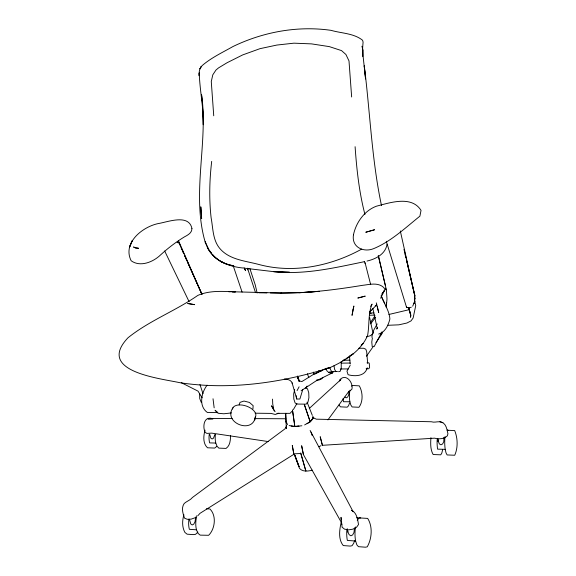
<?xml version="1.0" encoding="UTF-8"?>
<svg xmlns="http://www.w3.org/2000/svg" width="576" height="576" viewBox="0 0 576 576"><rect width="100%" height="100%" fill="white"/><g stroke="black" fill="none" stroke-linecap="round" stroke-linejoin="round"><path stroke-width="0.86" d="M322.409 445.313L320.22 436.86L322.409 445.313L434.57 438.163C438.862 439.394 443.988 439.034 447.358 435.845L447.934 433.764C446.926 429.595 446.27 423.324 441.209 422.107C438.005 421.034 434.686 422.906 431.359 421.754L316.267 419.17L313.445 417.78L313.726 418.183L312.912 416.794L312.862 418.205L310.169 421.74L307.094 423.706M312.862 418.205L312.912 416.794M230.58 435.442C230.465 439.97 230.184 445.608 226.066 448.409L218.844 448.128L217.066 446.314L215.784 443.059A11.318 5.112 -88 0 1 215.41 434.426M386.208 306.31L386.374 302.918M252.929 408.874L253.152 405.684L249.451 402.43L243.994 401.054L240.026 402.358L239.134 404.906M406.447 259.762L414.662 294.588L414.749 301.313L412.69 306.194M195.732 517.018L194.998 521.863L193.766 524.138L192.226 524.974L190.735 523.93L189.454 519.278M430.913 437.63C430.582 443.254 430.222 449.503 433.152 454.529L440.741 454.824L441.821 453.053L442.649 449.698M211.694 161.388C209.484 180.101 209.002 199.087 211.126 217.836C213.055 228.01 212.652 239.594 219.478 248.09C228.974 259.754 245.174 260.82 258.667 264.427C293.299 273.816 330.804 266.148 361.728 249.084M386.23 307.375L387.007 298.966L386.381 289.829L378.245 255.629M371.866 337.32L372.514 333.245M372.42 337.882L371.765 342.029L372.226 346.666M373.205 332.899L373.601 330.408L377.172 323.935M414.662 294.588L414.785 299.232L414.979 298.123M232.985 407.678C222.559 422.582 252.518 434.556 255.276 417.19A12.19 6.674 19.1 0 0 246.521 406.13A12.19 6.674 19.1 0 0 232.481 409.082M254.794 419.99L255.334 416.938M362.765 56.635L363.226 50.558L361.894 46.253M410.882 315.641L410.522 317.275L410.573 314.654L408.679 307.858M294.689 389.606L293.666 393.977L293.832 399.082L295.114 402.941L297.014 404.064L306.202 404.143L307.944 402.127L308.916 397.764L308.75 392.71L307.512 388.85L305.669 387.662M214.949 434.412L213.458 438.221L212.126 438.984L210.838 438.156L209.707 434.29M183.917 514.75C182.21 520.488 181.93 527.054 184.918 532.426L187.114 534.182L193.104 534.614L195.545 534.341L197.878 532.094M205.034 430.15C203.429 435.838 202.716 443.455 207.526 447.79L214.733 448.07L216.655 446.501M387.058 244.26C385.524 254.066 375.79 259.078 367.027 261.05M354.514 540.734L353.722 543.247L352.03 545.724L350.222 546.084L343.26 545.573C338.033 539.258 339.48 529.582 341.244 522.137M325.786 369.446L325.951 368.935M302.76 389.614L299.887 399.031L296.762 399.031L292.111 382.939L292.464 383.587C291.247 380.059 287.856 379.094 284.285 379.044M349.56 403.034L348.516 405.814L347.184 407.174L340.373 406.836L339.07 404.935M380.621 298.238L384.898 289.562L383.724 287.474C377.798 282.038 369.396 284.587 362.311 285.365C335.448 289.735 308.311 293.27 281.052 293.033L300.773 292.586L319.226 291.355L298.894 292.802M369.965 312.149L371.059 310.046M375.984 342.634L382.601 332.719M374.119 346.63L381.967 331.855M297.05 390.629L299.102 386.813M207.094 385.186C201.276 392.724 198.454 406.145 207.367 412.481L217.829 412.61L214.992 410.242M377.568 327.593L376.74 329.076L377.172 328.212L372.845 308.534M367.258 367.783C365.134 376.38 354.924 376.661 348.077 374.695L346.954 371.146L350.179 365.35M293.386 409.565L296.921 403.495M305.755 388.31L307.087 386.035M301.111 390.787L315.871 381.017L332.323 372.917L333.23 371.462M370.67 322.236L375.07 315.734M370.606 306.374L372.053 304.106C367.934 313.985 369.576 325.21 367.56 335.592C360.655 351.518 344.57 361.066 329.386 367.884C281.419 382.874 230.162 390.226 180.13 382.752C160.157 378.324 95.767 371.736 128.002 337.774C149.335 320.63 175.392 310.99 197.798 295.416C209.592 290.232 222.905 291.326 235.447 291.902L232.07 291.816M366.415 356.242L373.471 346.212M332.323 372.917L333.346 371.47L328.363 372.24L330.559 373.226L332.323 372.917L328.363 372.24M322.834 377.352L321.797 378.778L319.298 379.944L316.634 379.951M327.902 419.911L349.049 391.133M370.634 323.82L375.509 317.383M198.079 515.491L199.958 513.36L293.897 454.284L292.298 445.601L293.897 454.284M339.566 380.995L340.92 379.512L309.298 408.427M310.183 421.74L304.315 404.46L310.169 421.74L312.178 419.551L310.169 421.74L304.632 424.93M291.845 411.422L290.081 413.345L276.97 413.352M369.864 311.688L376.747 304.891M361.123 345.334L363.067 343.548L361.757 344.714M350.158 390.722L351.95 389.095C353.39 382.284 345.715 372.917 339.667 379.922M411.314 307.181L409.702 307.757M318.996 446.774L321.005 445.644M346.759 358.121L353.167 353.887L350.856 355.219M314.95 374.062L321.962 370.454M321.624 370.771L319.651 371.354A5.018 1.807 89.2 0 1 318.744 370.591M342.677 360.684L345.398 358.978M375.228 305.784L376.596 304.927M325.152 368.856L314.237 373.932L301.882 381.564L299.405 380.974L297.468 376.524M378.67 334.058C385.229 332.302 388.411 325.022 389.887 318.996C389.376 310.651 383.911 303.466 381.125 295.747L384.581 303.098M195.12 517.738L191.167 519.134L187.286 519.293L184.558 518.177C182.873 513.562 181.08 507.888 184.198 503.489C186.775 501.142 190.188 500.314 192.449 497.484L285.005 428.839L286.51 426.096L286.308 428.206L286.294 427.255M278.928 413.208L275.249 414.454L271.001 413.402L255.161 413.201M366.43 336.838L370.548 335.657L373.068 333.468L369.583 317.333M364.572 261.641C334.678 267.804 304.279 275.076 273.578 271.62L289.541 272.254L273.672 271.656L244.685 268.207M388.872 314.482L408.838 309.758M312.271 470.182C308.131 471.276 302.58 472.018 299.484 468.367L294.055 453.737M295.207 453.766L300.521 453.535M338.508 371.707L340.078 371.419L341.251 368.496L341.201 361.49M330.098 367.531L330.358 369.266L331.747 371.75L337.507 371.441M325.886 368.46L329.386 367.884L327.629 368.143M231.53 412.906L223.826 413.784L218.16 413.273L215.784 411.005M291.125 426.053L294.84 426.478L301.896 425.772M294.84 426.478L292.464 409.903L294.833 426.492L299.016 426.204L294.84 426.478L289.116 425.542M369.605 313.042L373.954 312.89M369.468 313.402L371.196 313.344M369.518 315.259L374.58 315.094M387.554 325.31L398.873 324.828L406.958 323.006L411.005 320.911L413.129 318.017L415.728 305.626L414.367 299.57M358.618 348.278L363.578 348.257L365.782 349.207L366.66 351.504L367.668 363.24M343.584 360.252L349.87 360.18M341.208 363.146L350.107 363.046M367.013 362.858L368.791 362.844L369.259 363.312L369.612 367.38L368.827 368.748L366.156 368.77M340.33 368.986L348.343 368.914M232.157 418.507L215.172 418.428L208.022 418.91L212.846 419.033M254.498 418.615L285.79 418.759M351.619 386.165A10.951 3.578 89.6 0 1 352.526 385.488L359.316 385.855C362.786 392.076 363.348 401.458 358.942 407.282L352.116 406.944L350.849 405.036L349.898 401.774L343.512 401.731A10.922 3.636 89.6 0 1 343.094 398.484M228.694 291.73L230.378 291.744M232.056 291.758L281.297 293.04L270.367 292.925M258.797 292.81L266.897 292.896M215.784 443.059L209.628 442.894A11.282 5.162 -87.9 0 1 209.254 434.282M448.25 430.452A12.578 2.945 89.5 0 0 447.106 430.229L454.68 430.574C457.776 438.149 458.093 447.732 454.73 455.242L447.12 454.946L446.047 452.952L445.212 449.352L437.602 449.143A12.535 3.031 89.6 0 1 437.155 439.567M206.453 508.766L209.894 508.968C216.691 515.549 215.129 528.905 208.656 535.291L200.189 535.133L198.036 533.369L196.481 529.812A13.464 6.12 -85.1 0 1 196.978 515.506M356.623 517.752L367.682 518.407C372.852 526.529 371.923 538.618 367.243 546.833L365.501 547.2L358.452 546.682L356.832 544.831L355.63 541.03A14.508 4.507 -87.9 0 1 355.5 526.954M196.481 529.812L189.36 529.308A13.414 6.185 -85 0 1 188.928 519.242M355.63 541.03L347.35 540.446A14.45 4.594 -87.8 0 1 346.853 529.589M242.993 267.998C228.917 266.666 213.674 260.798 207.259 247.27M268.33 441.576L211.68 433.123L206.914 433.397L205.099 432.324C202.493 426.73 203.76 416.023 212.22 418.522M442.894 422.64L439.877 421.682M181.267 382.644L198.022 391.133L202.14 397.75M344.887 397.058L346.248 397.836L347.609 397.073L348.638 395.165L349.006 391.334M352.937 511.351L351.641 510.286C356.875 512.95 357.61 519.307 358.51 524.527L356.609 527.184L352.958 529.142L348.538 529.87L344.57 529.171L342.122 527.234L341.014 517.342L341.273 519.739M407.203 307.735L406.411 306.886L386.302 241.279M406.678 307.195L406.411 306.886L406.937 307.584M209.002 249.977L211.594 253.282M212.623 254.606C217.865 260.971 225.835 264.506 233.827 265.932L226.282 263.995L221.011 261.691L222.782 262.49C214.265 258.444 208.03 250.675 205.2 241.769L208.598 249.257M243.914 267.898L245.635 270.634L244.03 267.79M275.112 411.703L271.469 405.799L274.306 410.918M326.131 369.295L327.535 371.779M303.408 454.586L301.673 445.86L303.408 454.586L341.208 522.158L341.842 524.606M335.93 371.722L334.548 369.23L334.03 365.767M310.118 430.445L353.146 511.726M164.671 250.992L189.115 301.702M347.206 528.682L347.89 532.051L349.135 534.672L350.892 535.802L352.656 534.91L353.995 532.454L354.47 527.933M364.284 261.367L365.328 263.628L365.119 262.944L370.67 284.638M287.546 424.62L286.042 421.344L285.682 413.316L286.315 428.105M179.813 244.735L178.718 242.294L180.187 245.592M180.54 246.362L183.816 253.692M184.543 255.319L186.725 260.208M187.452 261.835L202.003 294.408M181.289 248.062L182.016 249.703M182.75 251.345L183.845 253.814M184.579 255.456L201.78 294.084M201.852 294.07L178.553 240.847M201.204 402.235L199.728 398.549L199.598 393.66M307.087 402.163L312.329 415.39M297.425 376.279L299.333 381.298M233.366 266.227L242.093 292.097M205.567 243.389C191.844 197.928 206.359 149.983 202.608 103.651M311.004 432.108L312.091 435.384M247.745 268.913L255.514 292.658M199.951 384.545L202.954 393.566M249.926 268.718L255.211 284.774L257.148 293.047M297.612 377.05L298.872 381.06M297.389 376.092L298.886 381.002M300.737 453.11L305.885 471.082L300.73 453.118M408.658 307.627L410.818 315.274L408.643 307.512M381.074 333.108L381.528 334.75M376.308 302.861L378.706 312.566L377.201 306.331M378.482 255.974L385.38 285.545M364.939 214.466C359.172 192.312 356.681 169.481 355.097 146.693M403.985 249.314L404.806 252.799M405.216 254.542L406.037 258.019M404.726 252.72L405.943 257.926M406.346 259.661L407.16 263.138M407.563 264.874L414.864 296.122L400.306 230.94M381.485 205.531C371.729 159.545 370.109 112.342 364.255 65.801L365.573 78.991L362.455 50.371L363.082 42.091L362.606 40.27C353.772 33.199 341.453 33.379 331.07 30.348C297.648 25.553 263.225 31.918 232.942 46.548C222.502 52.481 211.406 57.636 202.234 65.52C199.368 68.047 198.936 72.151 199.159 75.744L199.238 72.9C199.742 90.173 203.587 107.338 203.285 124.733L202.392 102.744L201.571 94.838L202.428 101.016M437.717 439.582L439.33 443.887L440.964 444.816L442.57 443.974L443.758 441.799L443.995 437.335M273.636 408.456L272.736 404.05L272.549 399.11M347.465 529.632L347.89 532.051M296.23 395.698L296.762 399.031M437.659 438.574L438.149 441.662L437.674 438.516M213.026 398.765L214.164 407.844M385.661 288.122L385.848 289.843M349.488 355.91L350.201 363.96M213.739 115.783L211.277 81.533L212.796 74.837L215.95 70.063L218.527 67.903L227.066 62.741L242.676 54.922L259.992 48.665L276.854 45.058L293.933 43.171L311.551 43.884L329.342 46.62L341.525 50.609L345.917 54.49L348.998 60.919L351.648 96.984M247.738 268.186L247.766 269.928M286.502 425.952L286.538 427.975M349.898 401.774A10.951 3.578 89.6 0 1 349.978 390.226M357.257 520.574A14.508 4.507 -87.9 0 1 360.698 517.99M313.999 374.63A12.262 4.45 89.2 0 1 313.33 372.096M308.844 377.482A13.608 5.011 89.2 0 1 307.498 373.752M445.212 449.352A12.578 2.945 89.5 0 1 445.018 436.644M353.47 234.778C351.346 247.147 363.55 252.806 373.644 248.638C391.09 241.409 405.295 227.887 419.897 216.166L421.034 210.384C411.631 195.365 390.298 202.594 376.409 206.201C364.406 210.65 356.047 222.566 353.47 234.778M191.938 228.514C192.11 232.718 187.97 235.044 184.745 236.693C176.098 241.913 168.048 248.098 160.582 254.902C153.338 261.958 140.314 267.451 131.148 260.755C122.314 243.079 142.157 227.016 158.026 223.61C167.839 222.034 188.849 213.588 191.938 228.514M353.095 309.578L352.03 315.367L353.866 306.007L353.095 309.578M414.749 301.313L414.065 303.566L414.749 301.313M131.17 243.202L129.55 247.14L132.401 240.365L131.17 243.202M199.994 68.782L200.981 66.917L199.994 68.782M384.422 290.426L381.91 294.17L384.422 290.426M177.782 242.222L177.214 242.69L177.782 242.222M374.458 229.788L365.904 232.2L374.458 229.788M365.098 296.165L357.941 298.015L365.098 296.165M408.881 307.562L407.83 307.555L408.881 307.562M138.42 248.242L135.49 247.903L133.524 246.974L135.432 247.889L138.42 248.242M194.645 304.646L187.675 303.502L194.638 304.654M299.081 466.697L294.818 455.083L299.081 466.697M286.502 423.353L286.034 421.351L286.502 423.353M201.636 218.642L200.822 206.957L201.636 218.642"/></g></svg>
